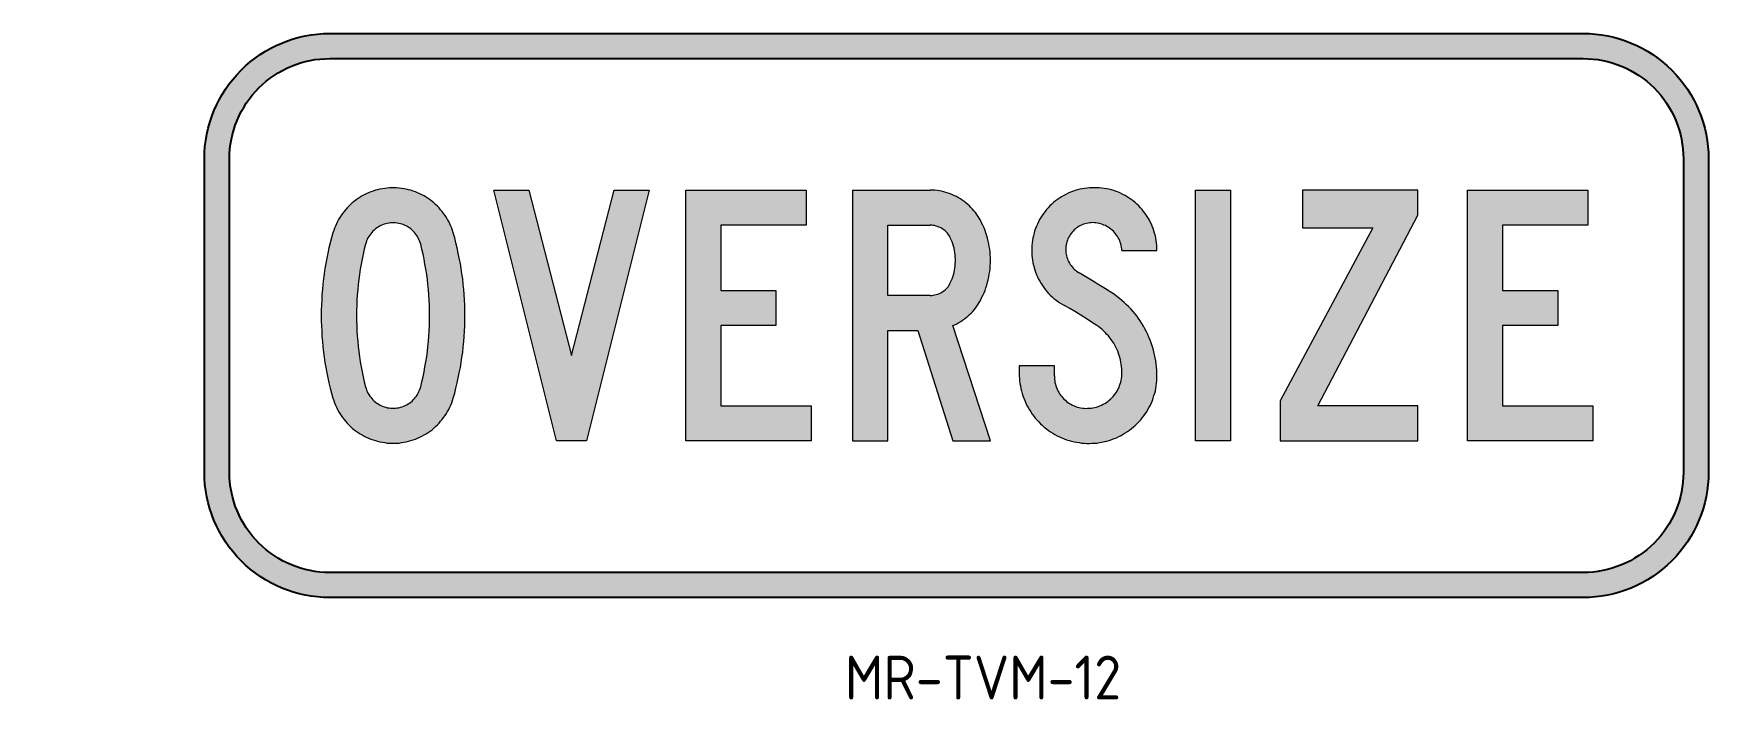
# Model space of a CAD drawing. Extents: x -44 to 89, y 126 to 179.
import ezdxf

# ---------------------------------------------------------------- set-up
doc = ezdxf.new("R2010")
doc.units = 0
doc.header["$LTSCALE"] = 12
doc.header["$MEASUREMENT"] = 0
doc.layers.get('0').update_dxf_attribs({"linetype": 'CONTINUOUS'})
doc.layers.add('L25', color=1, linetype='CONTINUOUS')
doc.layers.add('L35', color=3, linetype='CONTINUOUS')
doc.styles.add('ISO', font='iso')

msp = doc.modelspace()

# ---------------------------------------------------------------- hatches: boundary and pattern name
at = {"layer": 'L25'}
h = msp.add_hatch(color=256, dxfattribs=at)
edge = h.paths.add_edge_path(flags=16)
edge.add_line((-28.69, 144.12), (-28.69, 169.12))
edge.add_arc((-20.69, 169.12), 8, 90, 180, ccw=False)
edge.add_line((-20.69, 177.12), (79.31, 177.12))
edge.add_arc((79.31, 169.12), 8, 0, 90, ccw=False)
edge.add_line((87.31, 169.12), (87.31, 144.12))
edge.add_arc((79.31, 144.12), 8, -90, 0, ccw=False)
edge.add_line((79.31, 136.12), (-20.69, 136.12))
edge.add_arc((-20.69, 144.12), 8, 180, 270, ccw=False)
edge = h.paths.add_edge_path()
edge.add_line((-30.69, 144.12), (-30.69, 169.12))
edge.add_arc((-20.69, 169.12), 10, 90, 180, ccw=False)
edge.add_line((-20.69, 179.12), (79.31, 179.12))
edge.add_arc((79.31, 169.12), 10, 0, 90, ccw=False)
edge.add_line((89.31, 169.12), (89.31, 144.12))
edge.add_arc((79.31, 144.12), 10, -90, 0, ccw=False)
edge.add_line((79.31, 134.12), (-20.69, 134.12))
edge.add_arc((-20.69, 144.12), 10, 180, 270, ccw=False)
h = msp.add_hatch(color=256, dxfattribs=at)
h.paths.add_polyline_path([(-13.43, 150.92), (-13.34, 151.32), (-13.24, 151.72), (-13.16, 152.13), (-13.09, 152.53), (-13.02, 152.93), (-12.95, 153.34), (-12.9, 153.75), (-12.85, 154.16), (-12.81, 154.57), (-12.77, 154.98), (-12.75, 155.39), (-12.73, 155.8), (-12.72, 156.21), (-12.72, 156.62), (-12.72, 157.03), (-12.73, 157.44), (-12.75, 157.85), (-12.77, 158.26), (-12.81, 158.68), (-12.85, 159.09), (-12.9, 159.49), (-12.95, 159.9), (-13.02, 160.31), (-13.09, 160.72), (-13.16, 161.12), (-13.24, 161.52), (-13.34, 161.92), (-13.43, 162.32), (-13.47, 162.45), (-13.52, 162.57), (-13.57, 162.69), (-13.63, 162.82), (-13.7, 162.93), (-13.77, 163.04), (-13.84, 163.15), (-13.93, 163.25), (-14.02, 163.35), (-14.12, 163.44), (-14.22, 163.53), (-14.32, 163.61), (-14.43, 163.68), (-14.55, 163.74), (-14.67, 163.81), (-14.79, 163.86), (-14.91, 163.9), (-15.04, 163.94), (-15.17, 163.97), (-15.3, 164), (-15.44, 164.01), (-15.57, 164.02), (-15.7, 164.02), (-15.83, 164.01), (-15.96, 164), (-16.1, 163.97), (-16.22, 163.94), (-16.35, 163.9), (-16.48, 163.86), (-16.6, 163.81), (-16.72, 163.74), (-16.83, 163.68), (-16.94, 163.61), (-17.05, 163.53), (-17.15, 163.44), (-17.25, 163.35), (-17.33, 163.25), (-17.42, 163.15), (-17.5, 163.04), (-17.57, 162.93), (-17.64, 162.82), (-17.7, 162.69), (-17.75, 162.57), (-17.79, 162.45), (-17.83, 162.32), (-17.93, 161.92), (-18.02, 161.52), (-18.1, 161.12), (-18.18, 160.72), (-18.25, 160.31), (-18.32, 159.9), (-18.37, 159.49), (-18.42, 159.09), (-18.46, 158.68), (-18.49, 158.26), (-18.52, 157.85), (-18.53, 157.44), (-18.55, 157.03), (-18.55, 156.62), (-18.55, 156.21), (-18.53, 155.8), (-18.52, 155.39), (-18.49, 154.98), (-18.46, 154.57), (-18.42, 154.16), (-18.37, 153.75), (-18.32, 153.34), (-18.25, 152.93), (-18.18, 152.53), (-18.1, 152.13), (-18.02, 151.72), (-17.93, 151.32), (-17.83, 150.92), (-17.79, 150.79), (-17.75, 150.67), (-17.7, 150.55), (-17.64, 150.43), (-17.57, 150.31), (-17.5, 150.2), (-17.42, 150.1), (-17.33, 149.99), (-17.25, 149.9), (-17.15, 149.8), (-17.05, 149.72), (-16.94, 149.64), (-16.83, 149.57), (-16.72, 149.5), (-16.6, 149.44), (-16.48, 149.39), (-16.35, 149.34), (-16.22, 149.3), (-16.1, 149.27), (-15.96, 149.25), (-15.83, 149.23), (-15.7, 149.23), (-15.57, 149.23), (-15.44, 149.23), (-15.3, 149.25), (-15.17, 149.27), (-15.04, 149.3), (-14.91, 149.34), (-14.79, 149.39), (-14.67, 149.44), (-14.55, 149.5), (-14.43, 149.57), (-14.32, 149.64), (-14.22, 149.72), (-14.12, 149.8), (-14.02, 149.9), (-13.93, 149.99), (-13.84, 150.1), (-13.77, 150.2), (-13.7, 150.31), (-13.63, 150.43), (-13.57, 150.55), (-13.52, 150.67), (-13.47, 150.79)], flags=16)
h.paths.add_polyline_path([(-10.84, 150.02), (-10.72, 150.42), (-10.62, 150.83), (-10.52, 151.24), (-10.43, 151.64), (-10.35, 152.05), (-10.27, 152.47), (-10.2, 152.88), (-10.14, 153.29), (-10.08, 153.7), (-10.04, 154.12), (-10, 154.54), (-9.96, 154.95), (-9.94, 155.37), (-9.92, 155.79), (-9.91, 156.2), (-9.9, 156.62), (-9.91, 157.04), (-9.92, 157.46), (-9.94, 157.87), (-9.96, 158.29), (-10, 158.71), (-10.04, 159.12), (-10.08, 159.54), (-10.14, 159.95), (-10.2, 160.37), (-10.27, 160.78), (-10.35, 161.19), (-10.43, 161.6), (-10.52, 162.01), (-10.62, 162.41), (-10.72, 162.82), (-10.84, 163.22), (-10.9, 163.41), (-10.96, 163.59), (-11.03, 163.76), (-11.11, 163.94), (-11.19, 164.11), (-11.29, 164.28), (-11.38, 164.44), (-11.49, 164.6), (-11.6, 164.76), (-11.71, 164.91), (-11.84, 165.06), (-11.96, 165.2), (-12.09, 165.35), (-12.24, 165.48), (-12.38, 165.6), (-12.53, 165.73), (-12.68, 165.84), (-12.83, 165.95), (-13, 166.06), (-13.16, 166.16), (-13.33, 166.25), (-13.5, 166.33), (-13.68, 166.41), (-13.85, 166.48), (-14.03, 166.55), (-14.21, 166.61), (-14.4, 166.66), (-14.59, 166.7), (-14.78, 166.74), (-14.96, 166.76), (-15.16, 166.79), (-15.35, 166.8), (-15.54, 166.81), (-15.73, 166.81), (-15.92, 166.8), (-16.11, 166.79), (-16.3, 166.76), (-16.49, 166.74), (-16.68, 166.7), (-16.87, 166.66), (-17.05, 166.61), (-17.23, 166.55), (-17.41, 166.48), (-17.59, 166.41), (-17.77, 166.33), (-17.94, 166.25), (-18.1, 166.16), (-18.27, 166.06), (-18.43, 165.95), (-18.59, 165.84), (-18.74, 165.73), (-18.89, 165.6), (-19.03, 165.48), (-19.17, 165.35), (-19.3, 165.2), (-19.43, 165.06), (-19.55, 164.91), (-19.67, 164.76), (-19.78, 164.6), (-19.88, 164.44), (-19.98, 164.28), (-20.07, 164.11), (-20.16, 163.94), (-20.23, 163.76), (-20.31, 163.59), (-20.37, 163.41), (-20.43, 163.22), (-20.54, 162.82), (-20.65, 162.41), (-20.75, 162.01), (-20.84, 161.6), (-20.92, 161.19), (-21, 160.78), (-21.07, 160.37), (-21.13, 159.95), (-21.18, 159.54), (-21.23, 159.12), (-21.27, 158.71), (-21.31, 158.29), (-21.33, 157.87), (-21.35, 157.46), (-21.36, 157.04), (-21.36, 156.62), (-21.36, 156.2), (-21.35, 155.79), (-21.33, 155.37), (-21.31, 154.95), (-21.27, 154.54), (-21.23, 154.12), (-21.18, 153.7), (-21.13, 153.29), (-21.07, 152.88), (-21, 152.47), (-20.92, 152.05), (-20.84, 151.64), (-20.75, 151.24), (-20.65, 150.83), (-20.54, 150.42), (-20.43, 150.02), (-20.37, 149.84), (-20.31, 149.66), (-20.23, 149.48), (-20.16, 149.31), (-20.07, 149.13), (-19.98, 148.96), (-19.88, 148.8), (-19.78, 148.64), (-19.67, 148.48), (-19.55, 148.33), (-19.43, 148.18), (-19.3, 148.04), (-19.17, 147.9), (-19.03, 147.77), (-18.89, 147.64), (-18.74, 147.51), (-18.59, 147.4), (-18.43, 147.29), (-18.27, 147.19), (-18.1, 147.09), (-17.94, 147), (-17.77, 146.91), (-17.59, 146.83), (-17.41, 146.76), (-17.23, 146.7), (-17.05, 146.64), (-16.87, 146.59), (-16.68, 146.54), (-16.49, 146.51), (-16.3, 146.48), (-16.11, 146.45), (-15.92, 146.44), (-15.73, 146.43), (-15.54, 146.43), (-15.35, 146.44), (-15.16, 146.45), (-14.96, 146.48), (-14.78, 146.51), (-14.59, 146.54), (-14.4, 146.59), (-14.21, 146.64), (-14.03, 146.7), (-13.85, 146.76), (-13.68, 146.83), (-13.5, 146.91), (-13.33, 147), (-13.16, 147.09), (-13, 147.19), (-12.83, 147.29), (-12.68, 147.4), (-12.53, 147.51), (-12.38, 147.64), (-12.24, 147.77), (-12.09, 147.9), (-11.96, 148.04), (-11.84, 148.18), (-11.71, 148.33), (-11.6, 148.48), (-11.49, 148.64), (-11.38, 148.8), (-11.29, 148.96), (-11.19, 149.13), (-11.11, 149.31), (-11.03, 149.48), (-10.96, 149.66), (-10.9, 149.84)])
h.paths.add_polyline_path([(-2.61, 146.62), (-7.6, 166.62), (-4.81, 166.62), (-1.41, 153.42), (1.99, 166.62), (4.79, 166.62), (-0.21, 146.62)])
h.paths.add_polyline_path([(7.72, 146.62), (7.72, 166.62), (17.31, 166.62), (17.31, 163.82), (10.52, 163.82), (10.52, 158.62), (14.91, 158.62), (14.91, 155.82), (10.52, 155.82), (10.52, 149.42), (17.71, 149.42), (17.71, 146.62)])
h.paths.add_polyline_path([(48.37, 146.62), (48.37, 166.62), (51.17, 166.62), (51.17, 146.62)])
h.paths.add_polyline_path([(55.13, 146.62), (66.12, 146.62), (66.12, 149.42), (58.13, 149.42), (66.12, 164.62), (66.12, 166.62), (56.93, 166.62), (56.93, 163.62), (62.52, 163.62), (55.13, 149.82)])
h.paths.add_polyline_path([(70.08, 146.62), (70.08, 166.62), (79.68, 166.62), (79.68, 163.82), (72.88, 163.82), (72.88, 158.62), (77.28, 158.62), (77.28, 155.82), (72.88, 155.82), (72.88, 149.42), (80.07, 149.42), (80.07, 146.62)])
h.paths.add_polyline_path([(29.02, 155.82), (29.19, 155.89), (29.34, 155.97), (29.5, 156.06), (29.65, 156.15), (29.8, 156.25), (29.95, 156.35), (30.09, 156.46), (30.23, 156.57), (30.36, 156.69), (30.49, 156.81), (30.61, 156.95), (30.73, 157.08), (30.84, 157.22), (30.94, 157.37), (31.04, 157.52), (31.13, 157.66), (31.22, 157.82), (31.32, 158.02), (31.42, 158.22), (31.51, 158.42), (31.59, 158.63), (31.66, 158.84), (31.73, 159.05), (31.8, 159.27), (31.85, 159.48), (31.9, 159.7), (31.93, 159.92), (31.97, 160.14), (31.99, 160.36), (32.01, 160.58), (32.02, 160.8), (32.03, 161.02), (32.02, 161.24), (32.01, 161.47), (31.99, 161.69), (31.97, 161.91), (31.93, 162.13), (31.9, 162.35), (31.85, 162.56), (31.8, 162.78), (31.73, 162.99), (31.66, 163.21), (31.59, 163.41), (31.51, 163.62), (31.42, 163.82), (31.32, 164.02), (31.22, 164.22), (31.13, 164.38), (31.04, 164.53), (30.94, 164.69), (30.83, 164.83), (30.71, 164.97), (30.6, 165.11), (30.47, 165.24), (30.35, 165.37), (30.21, 165.49), (30.07, 165.61), (29.93, 165.72), (29.78, 165.83), (29.63, 165.93), (29.48, 166.02), (29.32, 166.11), (29.15, 166.18), (28.99, 166.26), (28.82, 166.33), (28.65, 166.39), (28.47, 166.44), (28.3, 166.49), (28.13, 166.53), (27.95, 166.56), (27.77, 166.59), (27.59, 166.61), (27.4, 166.62), (27.22, 166.62), (21.03, 166.62), (21.03, 146.62), (23.83, 146.62), (23.83, 155.42), (26.22, 155.42), (29.02, 146.62), (32.02, 146.62)])
h.paths.add_polyline_path([(27.22, 158.22), (23.83, 158.22), (23.83, 163.82), (27.22, 163.82), (27.34, 163.82), (27.46, 163.81), (27.57, 163.79), (27.68, 163.76), (27.8, 163.72), (27.9, 163.68), (28.01, 163.63), (28.12, 163.58), (28.22, 163.52), (28.31, 163.45), (28.4, 163.37), (28.48, 163.3), (28.56, 163.21), (28.64, 163.12), (28.71, 163.03), (28.77, 162.93), (28.82, 162.82), (28.9, 162.66), (28.96, 162.49), (29.02, 162.33), (29.07, 162.16), (29.12, 161.99), (29.15, 161.81), (29.19, 161.64), (29.21, 161.47), (29.22, 161.29), (29.23, 161.11), (29.23, 160.93), (29.22, 160.75), (29.21, 160.58), (29.19, 160.41), (29.15, 160.23), (29.12, 160.06), (29.07, 159.88), (29.02, 159.71), (28.96, 159.55), (28.9, 159.38), (28.82, 159.22), (28.77, 159.12), (28.71, 159.02), (28.64, 158.92), (28.56, 158.83), (28.48, 158.75), (28.4, 158.67), (28.31, 158.6), (28.22, 158.53), (28.12, 158.47), (28.01, 158.41), (27.9, 158.36), (27.8, 158.32), (27.68, 158.29), (27.57, 158.26), (27.46, 158.24), (27.34, 158.23)], flags=16)
h.paths.add_polyline_path([(37.12, 151.82), (37.12, 152.62), (34.32, 152.62), (34.32, 152.02), (34.32, 151.82), (34.33, 151.61), (34.35, 151.41), (34.37, 151.2), (34.41, 151), (34.45, 150.8), (34.49, 150.6), (34.55, 150.4), (34.61, 150.21), (34.68, 150.02), (34.76, 149.83), (34.84, 149.64), (34.93, 149.45), (35.03, 149.28), (35.13, 149.1), (35.24, 148.93), (35.35, 148.76), (35.48, 148.59), (35.6, 148.43), (35.74, 148.28), (35.88, 148.13), (36.02, 147.98), (36.17, 147.84), (36.32, 147.71), (36.49, 147.58), (36.65, 147.46), (36.82, 147.35), (36.99, 147.23), (37.17, 147.13), (37.35, 147.03), (37.53, 146.94), (37.72, 146.86), (37.91, 146.79), (38.1, 146.71), (38.3, 146.65), (38.5, 146.6), (38.7, 146.55), (38.9, 146.51), (39.1, 146.48), (39.3, 146.45), (39.5, 146.43), (39.71, 146.42), (39.92, 146.42), (40.12, 146.43), (40.32, 146.44), (40.52, 146.45), (40.72, 146.48), (40.92, 146.52), (41.11, 146.56), (41.31, 146.61), (41.5, 146.66), (41.7, 146.72), (41.89, 146.8), (42.07, 146.87), (42.26, 146.96), (42.44, 147.04), (42.61, 147.15), (42.78, 147.25), (42.95, 147.36), (43.12, 147.48), (43.28, 147.6), (43.43, 147.73), (43.58, 147.86), (43.73, 148), (43.87, 148.15), (44.01, 148.3), (44.13, 148.45), (44.25, 148.62), (44.38, 148.78), (44.49, 148.95), (44.59, 149.12), (44.69, 149.3), (44.78, 149.48), (44.86, 149.66), (44.94, 149.85), (45.01, 150.03), (45.07, 150.23), (45.13, 150.42), (45.18, 150.62), (45.22, 150.81), (45.25, 151.02), (45.28, 151.22), (45.3, 151.42), (45.31, 151.62), (45.31, 151.82), (45.31, 152.02), (45.3, 152.27), (45.28, 152.51), (45.25, 152.76), (45.21, 153), (45.17, 153.25), (45.12, 153.49), (45.07, 153.73), (45, 153.96), (44.93, 154.2), (44.85, 154.43), (44.77, 154.66), (44.67, 154.89), (44.57, 155.11), (44.47, 155.33), (44.35, 155.55), (44.23, 155.77), (44.1, 155.98), (43.97, 156.19), (43.83, 156.39), (43.69, 156.59), (43.53, 156.78), (43.37, 156.97), (43.21, 157.15), (43.04, 157.33), (42.86, 157.51), (42.68, 157.67), (42.5, 157.83), (42.31, 157.99), (42.11, 158.14), (41.91, 158.29), (41.71, 158.42), (41.2, 158.76), (40.68, 159.08), (40.16, 159.4), (39.64, 159.71), (39.11, 160.02), (39.01, 160.09), (38.9, 160.16), (38.81, 160.24), (38.71, 160.32), (38.62, 160.41), (38.54, 160.5), (38.46, 160.6), (38.39, 160.7), (38.32, 160.81), (38.26, 160.92), (38.21, 161.03), (38.16, 161.14), (38.13, 161.27), (38.09, 161.39), (38.07, 161.51), (38.05, 161.63), (38.04, 161.76), (38.03, 161.88), (38.04, 162.01), (38.05, 162.13), (38.06, 162.26), (38.09, 162.38), (38.12, 162.5), (38.16, 162.62), (38.21, 162.74), (38.26, 162.85), (38.32, 162.96), (38.39, 163.06), (38.46, 163.17), (38.54, 163.26), (38.62, 163.36), (38.71, 163.45), (38.8, 163.53), (38.9, 163.61), (39, 163.68), (39.11, 163.74), (39.22, 163.8), (39.34, 163.85), (39.45, 163.9), (39.57, 163.94), (39.69, 163.97), (39.81, 164), (39.94, 164.01), (40.06, 164.02), (40.19, 164.03), (40.32, 164.02), (40.44, 164.01), (40.57, 163.99), (40.7, 163.96), (40.83, 163.93), (40.95, 163.89), (41.08, 163.84), (41.19, 163.79), (41.31, 163.73), (41.42, 163.66), (41.53, 163.59), (41.63, 163.51), (41.73, 163.43), (41.83, 163.34), (41.92, 163.24), (42, 163.14), (42.08, 163.04), (42.15, 162.93), (42.22, 162.82), (42.28, 162.7), (42.34, 162.58), (42.38, 162.46), (42.42, 162.34), (42.46, 162.21), (42.48, 162.08), (42.5, 161.95), (42.51, 161.82), (45.31, 161.82), (45.3, 162.02), (45.29, 162.21), (45.28, 162.41), (45.25, 162.6), (45.22, 162.8), (45.18, 162.99), (45.12, 163.18), (45.07, 163.37), (45.01, 163.55), (44.93, 163.74), (44.86, 163.92), (44.77, 164.1), (44.68, 164.27), (44.58, 164.44), (44.48, 164.61), (44.37, 164.77), (44.24, 164.92), (44.12, 165.08), (43.99, 165.22), (43.85, 165.37), (43.71, 165.5), (43.56, 165.63), (43.41, 165.76), (43.26, 165.87), (43.09, 165.99), (42.93, 166.09), (42.76, 166.19), (42.59, 166.28), (42.41, 166.37), (42.23, 166.45), (42.05, 166.52), (41.86, 166.59), (41.67, 166.64), (41.48, 166.69), (41.29, 166.73), (41.1, 166.76), (40.9, 166.79), (40.71, 166.81), (40.51, 166.82), (40.32, 166.82), (40.12, 166.82), (39.92, 166.81), (39.73, 166.79), (39.53, 166.76), (39.34, 166.73), (39.15, 166.69), (38.96, 166.64), (38.77, 166.59), (38.58, 166.52), (38.4, 166.45), (38.22, 166.37), (38.04, 166.28), (37.87, 166.19), (37.7, 166.09), (37.53, 165.99), (37.37, 165.87), (37.22, 165.76), (37.06, 165.63), (36.92, 165.5), (36.77, 165.37), (36.64, 165.22), (36.5, 165.08), (36.38, 164.92), (36.26, 164.77), (36.15, 164.61), (36.05, 164.44), (35.94, 164.27), (35.86, 164.1), (35.77, 163.92), (35.69, 163.74), (35.62, 163.55), (35.55, 163.37), (35.5, 163.18), (35.45, 162.99), (35.41, 162.8), (35.38, 162.6), (35.35, 162.41), (35.33, 162.21), (35.32, 162.02), (35.32, 161.82), (35.32, 161.62), (35.33, 161.42), (35.35, 161.23), (35.38, 161.03), (35.41, 160.83), (35.45, 160.64), (35.5, 160.45), (35.56, 160.26), (35.63, 160.07), (35.7, 159.88), (35.78, 159.7), (35.87, 159.53), (35.96, 159.35), (36.06, 159.18), (36.17, 159.01), (36.28, 158.85), (36.4, 158.69), (36.53, 158.54), (36.66, 158.39), (36.8, 158.25), (36.95, 158.11), (37.09, 157.98), (37.25, 157.86), (37.41, 157.74), (37.57, 157.63), (37.74, 157.52), (37.92, 157.42), (38.36, 157.17), (38.8, 156.92), (39.23, 156.65), (39.66, 156.38), (40.09, 156.1), (40.51, 155.82), (40.66, 155.72), (40.8, 155.61), (40.94, 155.5), (41.07, 155.38), (41.2, 155.25), (41.32, 155.12), (41.44, 154.99), (41.55, 154.85), (41.66, 154.71), (41.76, 154.56), (41.86, 154.41), (41.95, 154.25), (42.03, 154.09), (42.11, 153.93), (42.18, 153.77), (42.24, 153.6), (42.3, 153.43), (42.35, 153.26), (42.39, 153.09), (42.43, 152.91), (42.46, 152.73), (42.48, 152.56), (42.5, 152.38), (42.51, 152.2), (42.51, 152.02), (42.51, 151.88), (42.5, 151.73), (42.48, 151.59), (42.45, 151.45), (42.42, 151.31), (42.38, 151.17), (42.33, 151.03), (42.28, 150.89), (42.21, 150.76), (42.15, 150.64), (42.07, 150.51), (41.99, 150.39), (41.9, 150.28), (41.81, 150.17), (41.71, 150.06), (41.61, 149.96), (41.5, 149.86), (41.39, 149.77), (41.27, 149.69), (41.14, 149.61), (41.02, 149.54), (40.89, 149.48), (40.76, 149.42), (40.62, 149.36), (40.48, 149.32), (40.34, 149.29), (40.2, 149.26), (40.06, 149.24), (39.92, 149.22), (39.77, 149.22), (39.64, 149.21), (39.5, 149.22), (39.36, 149.24), (39.22, 149.26), (39.09, 149.29), (38.96, 149.32), (38.82, 149.36), (38.69, 149.42), (38.57, 149.48), (38.44, 149.54), (38.33, 149.61), (38.21, 149.69), (38.1, 149.77), (38, 149.86), (37.89, 149.96), (37.8, 150.05), (37.71, 150.16), (37.62, 150.27), (37.54, 150.38), (37.47, 150.5), (37.4, 150.62), (37.34, 150.75), (37.29, 150.87), (37.24, 151), (37.21, 151.14), (37.17, 151.27), (37.15, 151.41), (37.13, 151.55), (37.12, 151.68)])
h.paths.add_polyline_path([(-44.32, 153.74), (-44.32, 159.49), (-40.57, 159.49), (-40.57, 153.74)], flags=9)

# ---------------------------------------------------------------- linework, layer by layer
at = {"color": 3, "lineweight": 0}
for points in [[(-10.84, 150.02), (-10.72, 150.42), (-10.62, 150.83), (-10.52, 151.24), (-10.43, 151.64), (-10.35, 152.05), (-10.27, 152.47), (-10.2, 152.88), (-10.14, 153.29), (-10.08, 153.7), (-10.04, 154.12), (-10, 154.54), (-9.96, 154.95), (-9.94, 155.37), (-9.92, 155.79), (-9.91, 156.2), (-9.9, 156.62), (-9.91, 157.04), (-9.92, 157.46), (-9.94, 157.87), (-9.96, 158.29), (-10, 158.71), (-10.04, 159.12), (-10.08, 159.54), (-10.14, 159.95), (-10.2, 160.37), (-10.27, 160.78), (-10.35, 161.19), (-10.43, 161.6), (-10.52, 162.01), (-10.62, 162.41), (-10.72, 162.82), (-10.84, 163.22), (-10.9, 163.41), (-10.96, 163.59), (-11.03, 163.76), (-11.11, 163.94), (-11.19, 164.11), (-11.29, 164.28), (-11.38, 164.44), (-11.49, 164.6), (-11.6, 164.76), (-11.71, 164.91), (-11.84, 165.06), (-11.96, 165.2), (-12.09, 165.35), (-12.24, 165.48), (-12.38, 165.6), (-12.53, 165.73), (-12.68, 165.84), (-12.83, 165.95), (-13, 166.06), (-13.16, 166.16), (-13.33, 166.25), (-13.5, 166.33), (-13.68, 166.41), (-13.85, 166.48), (-14.03, 166.55), (-14.21, 166.61), (-14.4, 166.66), (-14.59, 166.7), (-14.78, 166.74), (-14.96, 166.76), (-15.16, 166.79), (-15.35, 166.8), (-15.54, 166.81), (-15.73, 166.81), (-15.92, 166.8), (-16.11, 166.79), (-16.3, 166.76), (-16.49, 166.74), (-16.68, 166.7), (-16.87, 166.66), (-17.05, 166.61), (-17.23, 166.55), (-17.41, 166.48), (-17.59, 166.41), (-17.77, 166.33), (-17.94, 166.25), (-18.1, 166.16), (-18.27, 166.06), (-18.43, 165.95), (-18.59, 165.84), (-18.74, 165.73), (-18.89, 165.6), (-19.03, 165.48), (-19.17, 165.35), (-19.3, 165.2), (-19.43, 165.06), (-19.55, 164.91), (-19.67, 164.76), (-19.78, 164.6), (-19.88, 164.44), (-19.98, 164.28), (-20.07, 164.11), (-20.16, 163.94), (-20.23, 163.76), (-20.31, 163.59), (-20.37, 163.41), (-20.43, 163.22), (-20.54, 162.82), (-20.65, 162.41), (-20.75, 162.01), (-20.84, 161.6), (-20.92, 161.19), (-21, 160.78), (-21.07, 160.37), (-21.13, 159.95), (-21.18, 159.54), (-21.23, 159.12), (-21.27, 158.71), (-21.31, 158.29), (-21.33, 157.87), (-21.35, 157.46), (-21.36, 157.04), (-21.36, 156.62), (-21.36, 156.2), (-21.35, 155.79), (-21.33, 155.37), (-21.31, 154.95), (-21.27, 154.54), (-21.23, 154.12), (-21.18, 153.7), (-21.13, 153.29), (-21.07, 152.88), (-21, 152.47), (-20.92, 152.05), (-20.84, 151.64), (-20.75, 151.24), (-20.65, 150.83), (-20.54, 150.42), (-20.43, 150.02), (-20.37, 149.84), (-20.31, 149.66), (-20.23, 149.48), (-20.16, 149.31), (-20.07, 149.13), (-19.98, 148.96), (-19.88, 148.8), (-19.78, 148.64), (-19.67, 148.48), (-19.55, 148.33), (-19.43, 148.18), (-19.3, 148.04), (-19.17, 147.9), (-19.03, 147.77), (-18.89, 147.64), (-18.74, 147.51), (-18.59, 147.4), (-18.43, 147.29), (-18.27, 147.19), (-18.1, 147.09), (-17.94, 147), (-17.77, 146.91), (-17.59, 146.83), (-17.41, 146.76), (-17.23, 146.7), (-17.05, 146.64), (-16.87, 146.59), (-16.68, 146.54), (-16.49, 146.51), (-16.3, 146.48), (-16.11, 146.45), (-15.92, 146.44), (-15.73, 146.43), (-15.54, 146.43), (-15.35, 146.44), (-15.16, 146.45), (-14.96, 146.48), (-14.78, 146.51), (-14.59, 146.54), (-14.4, 146.59), (-14.21, 146.64), (-14.03, 146.7), (-13.85, 146.76), (-13.68, 146.83), (-13.5, 146.91), (-13.33, 147), (-13.16, 147.09), (-13, 147.19), (-12.83, 147.29), (-12.68, 147.4), (-12.53, 147.51), (-12.38, 147.64), (-12.24, 147.77), (-12.09, 147.9), (-11.96, 148.04), (-11.84, 148.18), (-11.71, 148.33), (-11.6, 148.48), (-11.49, 148.64), (-11.38, 148.8), (-11.29, 148.96), (-11.19, 149.13), (-11.11, 149.31), (-11.03, 149.48), (-10.96, 149.66), (-10.9, 149.84), (-10.84, 150.02), (-10.84, 150.02)], [(-2.61, 146.62), (-7.6, 166.62), (-4.81, 166.62), (-1.41, 153.42), (1.99, 166.62), (4.79, 166.62), (-0.21, 146.62), (-2.61, 146.62), (-2.61, 146.62)], [(7.72, 146.62), (7.72, 166.62), (17.31, 166.62), (17.31, 163.82), (10.52, 163.82), (10.52, 158.62), (14.91, 158.62), (14.91, 155.82), (10.52, 155.82), (10.52, 149.42), (17.71, 149.42), (17.71, 146.62), (7.72, 146.62), (7.72, 146.62)], [(21.03, 166.62), (21.03, 146.62), (23.83, 146.62), (23.83, 155.42), (26.22, 155.42), (29.02, 146.62), (32.02, 146.62), (29.02, 155.82)], [(21.03, 166.62), (27.22, 166.62)], [(31.22, 164.22), (31.13, 164.38), (31.04, 164.53), (30.94, 164.69), (30.83, 164.83), (30.71, 164.97), (30.6, 165.11), (30.47, 165.24), (30.35, 165.37), (30.21, 165.49), (30.07, 165.61), (29.93, 165.72), (29.78, 165.83), (29.63, 165.93), (29.48, 166.02), (29.32, 166.11), (29.15, 166.18), (28.99, 166.26), (28.82, 166.33), (28.65, 166.39), (28.47, 166.44), (28.3, 166.49), (28.13, 166.53), (27.95, 166.56), (27.77, 166.59), (27.59, 166.61), (27.4, 166.62), (27.22, 166.62)], [(42.51, 161.82), (45.31, 161.82), (45.3, 162.02), (45.29, 162.21), (45.28, 162.41), (45.25, 162.6), (45.22, 162.8), (45.18, 162.99), (45.12, 163.18), (45.07, 163.37), (45.01, 163.55), (44.93, 163.74), (44.86, 163.92), (44.77, 164.1), (44.68, 164.27), (44.58, 164.44), (44.48, 164.61), (44.37, 164.77), (44.24, 164.92), (44.12, 165.08), (43.99, 165.22), (43.85, 165.37), (43.71, 165.5), (43.56, 165.63), (43.41, 165.76), (43.26, 165.87), (43.09, 165.99), (42.93, 166.09), (42.76, 166.19), (42.59, 166.28), (42.41, 166.37), (42.23, 166.45), (42.05, 166.52), (41.86, 166.59), (41.67, 166.64), (41.48, 166.69), (41.29, 166.73), (41.1, 166.76), (40.9, 166.79), (40.71, 166.81), (40.51, 166.82), (40.32, 166.82), (40.12, 166.82), (39.92, 166.81), (39.73, 166.79), (39.53, 166.76), (39.34, 166.73), (39.15, 166.69), (38.96, 166.64), (38.77, 166.59), (38.58, 166.52), (38.4, 166.45), (38.22, 166.37), (38.04, 166.28), (37.87, 166.19), (37.7, 166.09), (37.53, 165.99), (37.37, 165.87), (37.22, 165.76), (37.06, 165.63), (36.92, 165.5), (36.77, 165.37), (36.64, 165.22), (36.5, 165.08), (36.38, 164.92), (36.26, 164.77), (36.15, 164.61), (36.05, 164.44), (35.94, 164.27), (35.86, 164.1), (35.77, 163.92), (35.69, 163.74), (35.62, 163.55), (35.55, 163.37), (35.5, 163.18), (35.45, 162.99), (35.41, 162.8), (35.38, 162.6), (35.35, 162.41), (35.33, 162.21), (35.32, 162.02), (35.32, 161.82), (35.32, 161.62), (35.33, 161.42), (35.35, 161.23), (35.38, 161.03), (35.41, 160.83), (35.45, 160.64), (35.5, 160.45), (35.56, 160.26), (35.63, 160.07), (35.7, 159.88), (35.78, 159.7), (35.87, 159.53), (35.96, 159.35), (36.06, 159.18), (36.17, 159.01), (36.28, 158.85), (36.4, 158.69), (36.53, 158.54), (36.66, 158.39), (36.8, 158.25), (36.95, 158.11), (37.09, 157.98), (37.25, 157.86), (37.41, 157.74), (37.57, 157.63), (37.74, 157.52), (37.92, 157.42)], [(48.37, 146.62), (48.37, 166.62), (51.17, 166.62), (51.17, 146.62), (48.37, 146.62), (48.37, 146.62)], [(55.13, 146.62), (66.12, 146.62), (66.12, 149.42), (58.13, 149.42), (66.12, 164.62), (66.12, 166.62), (56.93, 166.62), (56.93, 163.62), (62.52, 163.62), (55.13, 149.82), (55.13, 146.62), (55.13, 146.62)], [(70.08, 146.62), (70.08, 166.62), (79.68, 166.62), (79.68, 163.82), (72.88, 163.82), (72.88, 158.62), (77.28, 158.62), (77.28, 155.82), (72.88, 155.82), (72.88, 149.42), (80.07, 149.42), (80.07, 146.62), (70.08, 146.62), (70.08, 146.62)], [(-13.43, 150.92), (-13.34, 151.32), (-13.24, 151.72), (-13.16, 152.13), (-13.09, 152.53), (-13.02, 152.93), (-12.95, 153.34), (-12.9, 153.75), (-12.85, 154.16), (-12.81, 154.57), (-12.77, 154.98), (-12.75, 155.39), (-12.73, 155.8), (-12.72, 156.21), (-12.72, 156.62), (-12.72, 157.03), (-12.73, 157.44), (-12.75, 157.85), (-12.77, 158.26), (-12.81, 158.68), (-12.85, 159.09), (-12.9, 159.49), (-12.95, 159.9), (-13.02, 160.31), (-13.09, 160.72), (-13.16, 161.12), (-13.24, 161.52), (-13.34, 161.92), (-13.43, 162.32), (-13.47, 162.45), (-13.52, 162.57), (-13.57, 162.69), (-13.63, 162.82), (-13.7, 162.93), (-13.77, 163.04), (-13.84, 163.15), (-13.93, 163.25), (-14.02, 163.35), (-14.12, 163.44), (-14.22, 163.53), (-14.32, 163.61), (-14.43, 163.68), (-14.55, 163.74), (-14.67, 163.81), (-14.79, 163.86), (-14.91, 163.9), (-15.04, 163.94), (-15.17, 163.97), (-15.3, 164), (-15.44, 164.01), (-15.57, 164.02), (-15.7, 164.02), (-15.83, 164.01), (-15.96, 164), (-16.1, 163.97), (-16.22, 163.94), (-16.35, 163.9), (-16.48, 163.86), (-16.6, 163.81), (-16.72, 163.74), (-16.83, 163.68), (-16.94, 163.61), (-17.05, 163.53), (-17.15, 163.44), (-17.25, 163.35), (-17.33, 163.25), (-17.42, 163.15), (-17.5, 163.04), (-17.57, 162.93), (-17.64, 162.82), (-17.7, 162.69), (-17.75, 162.57), (-17.79, 162.45), (-17.83, 162.32), (-17.93, 161.92), (-18.02, 161.52), (-18.1, 161.12), (-18.18, 160.72), (-18.25, 160.31), (-18.32, 159.9), (-18.37, 159.49), (-18.42, 159.09), (-18.46, 158.68), (-18.49, 158.26), (-18.52, 157.85), (-18.53, 157.44), (-18.55, 157.03), (-18.55, 156.62), (-18.55, 156.21), (-18.53, 155.8), (-18.52, 155.39), (-18.49, 154.98), (-18.46, 154.57), (-18.42, 154.16), (-18.37, 153.75), (-18.32, 153.34), (-18.25, 152.93), (-18.18, 152.53), (-18.1, 152.13), (-18.02, 151.72), (-17.93, 151.32), (-17.83, 150.92), (-17.79, 150.79), (-17.75, 150.67), (-17.7, 150.55), (-17.64, 150.43), (-17.57, 150.31), (-17.5, 150.2), (-17.42, 150.1), (-17.33, 149.99), (-17.25, 149.9), (-17.15, 149.8), (-17.05, 149.72), (-16.94, 149.64), (-16.83, 149.57), (-16.72, 149.5), (-16.6, 149.44), (-16.48, 149.39), (-16.35, 149.34), (-16.22, 149.3), (-16.1, 149.27), (-15.96, 149.25), (-15.83, 149.23), (-15.7, 149.23), (-15.57, 149.23), (-15.44, 149.23), (-15.3, 149.25), (-15.17, 149.27), (-15.04, 149.3), (-14.91, 149.34), (-14.79, 149.39), (-14.67, 149.44), (-14.55, 149.5), (-14.43, 149.57), (-14.32, 149.64), (-14.22, 149.72), (-14.12, 149.8), (-14.02, 149.9), (-13.93, 149.99), (-13.84, 150.1), (-13.77, 150.2), (-13.7, 150.31), (-13.63, 150.43), (-13.57, 150.55), (-13.52, 150.67), (-13.47, 150.79), (-13.43, 150.92), (-13.43, 150.92)], [(27.22, 158.22), (23.83, 158.22), (23.83, 163.82)], [(23.83, 163.82), (27.22, 163.82)], [(28.82, 162.82), (28.77, 162.93), (28.71, 163.03), (28.64, 163.12), (28.56, 163.21), (28.48, 163.3), (28.4, 163.37), (28.31, 163.45), (28.22, 163.52), (28.12, 163.58), (28.01, 163.63), (27.9, 163.68), (27.8, 163.72), (27.68, 163.76), (27.57, 163.79), (27.46, 163.81), (27.34, 163.82), (27.22, 163.82)], [(31.22, 157.82), (31.32, 158.02), (31.42, 158.22), (31.51, 158.42), (31.59, 158.63), (31.66, 158.84), (31.73, 159.05), (31.8, 159.27), (31.85, 159.48), (31.9, 159.7), (31.93, 159.92), (31.97, 160.14), (31.99, 160.36), (32.01, 160.58), (32.02, 160.8), (32.03, 161.02), (32.02, 161.24), (32.01, 161.47), (31.99, 161.69), (31.97, 161.91), (31.93, 162.13), (31.9, 162.35), (31.85, 162.56), (31.8, 162.78), (31.73, 162.99), (31.66, 163.21), (31.59, 163.41), (31.51, 163.62), (31.42, 163.82), (31.32, 164.02), (31.22, 164.22)], [(40.32, 164.02), (40.19, 164.03), (40.06, 164.02), (39.94, 164.01), (39.81, 164), (39.69, 163.97), (39.57, 163.94), (39.45, 163.9), (39.34, 163.85), (39.22, 163.8), (39.11, 163.74), (39, 163.68), (38.9, 163.61), (38.8, 163.53), (38.71, 163.45), (38.62, 163.36), (38.54, 163.26), (38.46, 163.17), (38.39, 163.06), (38.32, 162.96), (38.26, 162.85), (38.21, 162.74), (38.16, 162.62), (38.12, 162.5), (38.09, 162.38), (38.06, 162.26), (38.05, 162.13), (38.04, 162.01), (38.03, 161.88), (38.04, 161.76), (38.05, 161.63), (38.07, 161.51), (38.09, 161.39), (38.13, 161.27), (38.16, 161.14), (38.21, 161.03), (38.26, 160.92), (38.32, 160.81), (38.39, 160.7), (38.46, 160.6), (38.54, 160.5), (38.62, 160.41), (38.71, 160.32), (38.81, 160.24), (38.9, 160.16), (39.01, 160.09), (39.11, 160.02)], [(42.51, 161.82), (42.5, 161.95), (42.48, 162.08), (42.46, 162.21), (42.42, 162.34), (42.38, 162.46), (42.34, 162.58), (42.28, 162.7), (42.22, 162.82), (42.15, 162.93), (42.08, 163.04), (42, 163.14), (41.92, 163.24), (41.83, 163.34), (41.73, 163.43), (41.63, 163.51), (41.53, 163.59), (41.42, 163.66), (41.31, 163.73), (41.19, 163.79), (41.08, 163.84), (40.95, 163.89), (40.83, 163.93), (40.7, 163.96), (40.57, 163.99), (40.44, 164.01), (40.32, 164.02)], [(28.82, 159.22), (28.9, 159.38), (28.96, 159.55), (29.02, 159.71), (29.07, 159.88), (29.12, 160.06), (29.15, 160.23), (29.19, 160.41), (29.21, 160.58), (29.22, 160.75), (29.23, 160.93), (29.23, 161.11), (29.22, 161.29), (29.21, 161.47), (29.19, 161.64), (29.15, 161.81), (29.12, 161.99), (29.07, 162.16), (29.02, 162.33), (28.96, 162.49), (28.9, 162.66), (28.82, 162.82)], [(27.22, 158.22), (27.34, 158.23), (27.46, 158.24), (27.57, 158.26), (27.68, 158.29), (27.8, 158.32), (27.9, 158.36), (28.01, 158.41), (28.12, 158.47), (28.22, 158.53), (28.31, 158.6), (28.4, 158.67), (28.48, 158.75), (28.56, 158.83), (28.64, 158.92), (28.71, 159.02), (28.77, 159.12), (28.82, 159.22)], [(34.32, 152.62), (34.32, 152.02), (34.32, 151.82), (34.33, 151.61), (34.35, 151.41), (34.37, 151.2), (34.41, 151), (34.45, 150.8), (34.49, 150.6), (34.55, 150.4), (34.61, 150.21), (34.68, 150.02), (34.76, 149.83), (34.84, 149.64), (34.93, 149.45), (35.03, 149.28), (35.13, 149.1), (35.24, 148.93), (35.35, 148.76), (35.48, 148.59), (35.6, 148.43), (35.74, 148.28), (35.88, 148.13), (36.02, 147.98), (36.17, 147.84), (36.32, 147.71), (36.49, 147.58), (36.65, 147.46), (36.82, 147.35), (36.99, 147.23), (37.17, 147.13), (37.35, 147.03), (37.53, 146.94), (37.72, 146.86), (37.91, 146.79), (38.1, 146.71), (38.3, 146.65), (38.5, 146.6), (38.7, 146.55), (38.9, 146.51), (39.1, 146.48), (39.3, 146.45), (39.5, 146.43), (39.71, 146.42), (39.92, 146.42), (40.12, 146.43), (40.32, 146.44), (40.52, 146.45), (40.72, 146.48), (40.92, 146.52), (41.11, 146.56), (41.31, 146.61), (41.5, 146.66), (41.7, 146.72), (41.89, 146.8), (42.07, 146.87), (42.26, 146.96), (42.44, 147.04), (42.61, 147.15), (42.78, 147.25), (42.95, 147.36), (43.12, 147.48), (43.28, 147.6), (43.43, 147.73), (43.58, 147.86), (43.73, 148), (43.87, 148.15), (44.01, 148.3), (44.13, 148.45), (44.25, 148.62), (44.38, 148.78), (44.49, 148.95), (44.59, 149.12), (44.69, 149.3), (44.78, 149.48), (44.86, 149.66), (44.94, 149.85), (45.01, 150.03), (45.07, 150.23), (45.13, 150.42), (45.18, 150.62), (45.22, 150.81), (45.25, 151.02), (45.28, 151.22), (45.3, 151.42), (45.31, 151.62), (45.31, 151.82), (45.31, 152.02), (45.3, 152.27), (45.28, 152.51), (45.25, 152.76), (45.21, 153), (45.17, 153.25), (45.12, 153.49), (45.07, 153.73), (45, 153.96), (44.93, 154.2), (44.85, 154.43), (44.77, 154.66), (44.67, 154.89), (44.57, 155.11), (44.47, 155.33), (44.35, 155.55), (44.23, 155.77), (44.1, 155.98), (43.97, 156.19), (43.83, 156.39), (43.69, 156.59), (43.53, 156.78), (43.37, 156.97), (43.21, 157.15), (43.04, 157.33), (42.86, 157.51), (42.68, 157.67), (42.5, 157.83), (42.31, 157.99), (42.11, 158.14), (41.91, 158.29), (41.71, 158.42), (41.2, 158.76), (40.68, 159.08), (40.16, 159.4), (39.64, 159.71), (39.11, 160.02)], [(29.02, 155.82), (29.19, 155.89), (29.34, 155.97), (29.5, 156.06), (29.65, 156.15), (29.8, 156.25), (29.95, 156.35), (30.09, 156.46), (30.23, 156.57), (30.36, 156.69), (30.49, 156.81), (30.61, 156.95), (30.73, 157.08), (30.84, 157.22), (30.94, 157.37), (31.04, 157.52), (31.13, 157.66), (31.22, 157.82)], [(40.51, 155.82), (40.09, 156.1), (39.66, 156.38), (39.23, 156.65), (38.8, 156.92), (38.36, 157.17), (37.92, 157.42)], [(42.51, 152.02), (42.51, 152.2), (42.5, 152.38), (42.48, 152.56), (42.46, 152.73), (42.43, 152.91), (42.39, 153.09), (42.35, 153.26), (42.3, 153.43), (42.24, 153.6), (42.18, 153.77), (42.11, 153.93), (42.03, 154.09), (41.95, 154.25), (41.86, 154.41), (41.76, 154.56), (41.66, 154.71), (41.55, 154.85), (41.44, 154.99), (41.32, 155.12), (41.2, 155.25), (41.07, 155.38), (40.94, 155.5), (40.8, 155.61), (40.66, 155.72), (40.51, 155.82)], [(37.12, 151.82), (37.12, 152.62), (34.32, 152.62)], [(37.12, 151.82), (37.12, 151.68), (37.13, 151.55), (37.15, 151.41), (37.17, 151.27), (37.21, 151.14), (37.24, 151), (37.29, 150.87), (37.34, 150.75), (37.4, 150.62), (37.47, 150.5), (37.54, 150.38), (37.62, 150.27), (37.71, 150.16), (37.8, 150.05), (37.89, 149.96), (38, 149.86), (38.1, 149.77), (38.21, 149.69), (38.33, 149.61), (38.44, 149.54), (38.57, 149.48), (38.69, 149.42), (38.82, 149.36), (38.96, 149.32), (39.09, 149.29), (39.22, 149.26), (39.36, 149.24), (39.5, 149.22), (39.64, 149.21), (39.77, 149.22), (39.92, 149.22)], [(39.92, 149.22), (40.06, 149.24), (40.2, 149.26), (40.34, 149.29), (40.48, 149.32), (40.62, 149.36), (40.76, 149.42), (40.89, 149.48), (41.02, 149.54), (41.14, 149.61), (41.27, 149.69), (41.39, 149.77), (41.5, 149.86), (41.61, 149.96), (41.71, 150.06), (41.81, 150.17), (41.9, 150.28), (41.99, 150.39), (42.07, 150.51), (42.15, 150.64), (42.21, 150.76), (42.28, 150.89), (42.33, 151.03), (42.38, 151.17), (42.42, 151.31), (42.45, 151.45), (42.48, 151.59), (42.5, 151.73), (42.51, 151.88), (42.51, 152.02)]]:
    msp.add_lwpolyline(points, dxfattribs=at)
at = {"layer": 'L35'}
for points in [[(-30.69, 144.12), (-30.69, 169.12, -0.414214), (-20.69, 179.12), (79.31, 179.12, -0.414214), (89.31, 169.12), (89.31, 144.12, -0.414214), (79.31, 134.12), (-20.69, 134.12, -0.414214)], [(-28.69, 144.12), (-28.69, 169.12, -0.414214), (-20.69, 177.12), (79.31, 177.12, -0.414214), (87.31, 169.12), (87.31, 144.12, -0.414214), (79.31, 136.12), (-20.69, 136.12, -0.414214)]]:
    msp.add_lwpolyline(points, format="xyb", close=True, dxfattribs=at)

# ---------------------------------------------------------------- texts
at = {"layer": 'L35', "style": 'ISO'}
msp.add_text('MR-TVM-12', height=3.5, dxfattribs=at).set_placement((20.41, 125.99))

doc.saveas('drawing.dxf')
